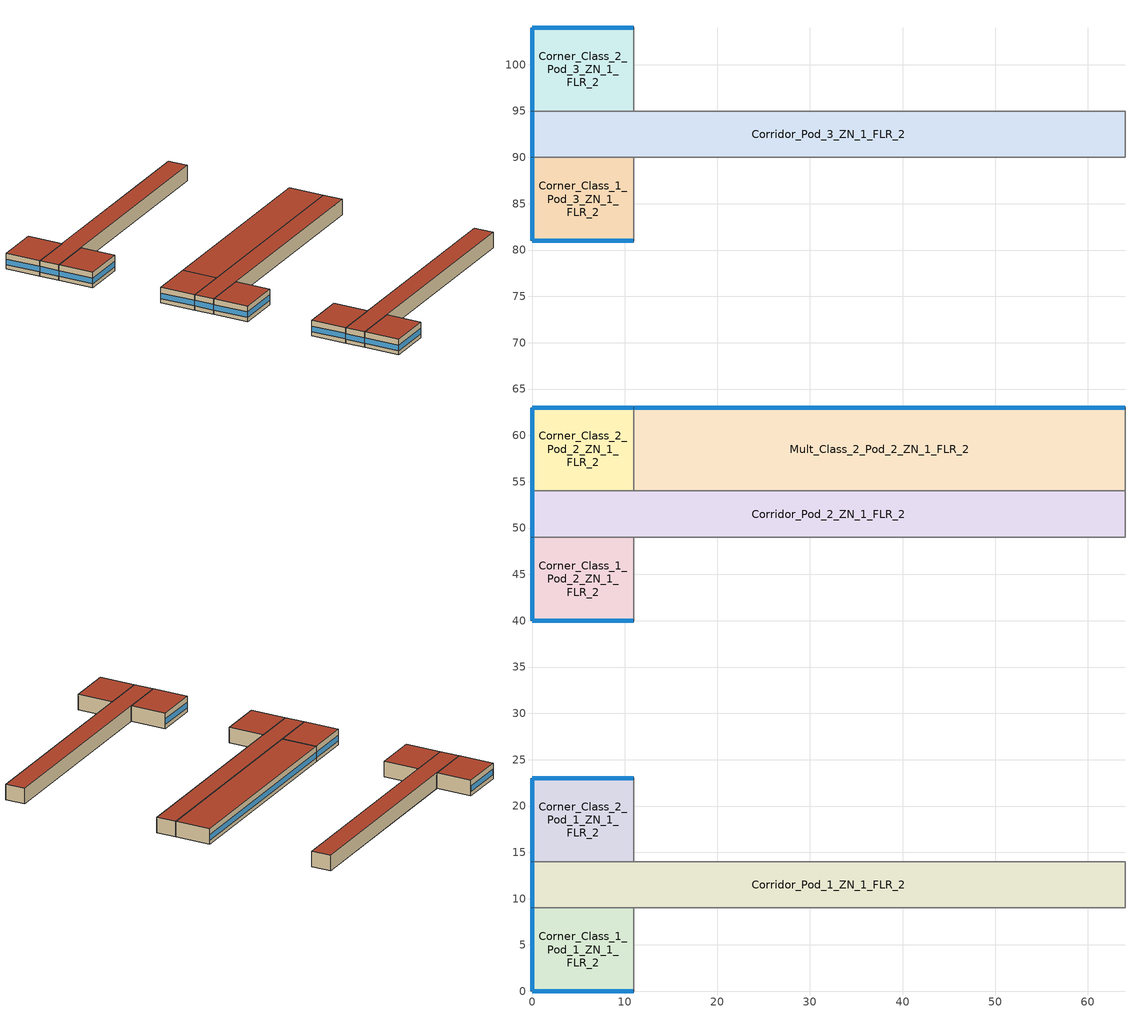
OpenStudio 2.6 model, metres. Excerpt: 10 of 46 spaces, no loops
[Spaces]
Corner_Class_2_Pod_3_ZN_1_FLR_2
 floor to Corner_Class_2_Pod_3_ZN_1_FLR_1: 11,104 11,95 0,95 0,104 z4
 wall outside: 11,104 0,104 0,95 z4:8
 wall to Corridor_Pod_3_ZN_1_FLR_2: 0,95 11,95 z4:8
 wall to Mult_Class_2_Pod_3_ZN_1_FLR_2: 11,95 11,104 z4:8
 window: 0,103.95 0,95.05 z5.1:6.52; 10.95,104 0.05,104 z5.1:6.51
 roof outside: 11,95 11,104 0,104 0,95 z8
Corridor_Pod_1_ZN_1_FLR_2
 floor to Corridor_Pod_1_ZN_1_FLR_1: 64,14 64,9 0,9 0,14 z4
 wall outside: 0,14 0,9 z4:8
 wall to Corner_Class_1_Pod_1_ZN_1_FLR_2: 0,9 11,9 z4:8
 wall to Mult_Class_1_Pod_1_ZN_1_FLR_2: 11,9 64,9 z4:8
 wall to Corner_Class_2_Pod_1_ZN_1_FLR_2: 11,14 0,14 z4:8
 wall to Lobby_ZN_1_FLR_2: 64,9 64,14 z4:8
 wall to Mult_Class_2_Pod_1_ZN_1_FLR_2: 64,14 11,14 z4:8
 window: 0,13.95 0,9.05 z5.1:6.53
 roof outside: 64,9 64,14 0,14 0,9 z8
Corner_Class_1_Pod_3_ZN_1_FLR_2
 floor to Corner_Class_1_Pod_3_ZN_1_FLR_1: 11,90 11,81 0,81 0,90 z4
 wall outside: 0,90 0,81 11,81 z4:8
 wall to Mult_Class_1_Pod_3_ZN_1_FLR_2: 11,81 11,90 z4:8
 wall to Corridor_Pod_3_ZN_1_FLR_2: 11,90 0,90 z4:8
 window: 0.05,81 10.95,81 z5.1:6.51; 0,89.95 0,81.05 z5.1:6.52
 roof outside: 11,81 11,90 0,90 0,81 z8
Corner_Class_2_Pod_1_ZN_1_FLR_2
 floor to Corner_Class_2_Pod_1_ZN_1_FLR_1: 11,23 11,14 0,14 0,23 z4
 wall outside: 11,23 0,23 0,14 z4:8
 wall to Mult_Class_2_Pod_1_ZN_1_FLR_2: 11,14 11,23 z4:8
 window: 0,22.95 0,14.05 z5.1:6.52; 10.95,23 0.05,23 z5.1:6.51
 roof outside: 11,14 11,23 0,23 0,14 z8
Mult_Class_2_Pod_2_ZN_1_FLR_2
 floor to Mult_Class_2_Pod_2_ZN_1_FLR_1: 64,63 64,54 11,54 11,63 z4
 wall outside: 64,63 11,63 z4:8
 wall to Corridor_Pod_2_ZN_1_FLR_2: 11,54 64,54 z4:8
 wall to Main_Corridor_ZN_1_FLR_2: 64,54 64,63 z4:8
 wall to Corner_Class_2_Pod_2_ZN_1_FLR_2: 11,63 11,54 z4:8
 window: 63.95,63 11.05,63 z5.1:6.5
 roof outside: 64,54 64,63 11,63 11,54 z8
Corner_Class_1_Pod_1_ZN_1_FLR_2
 floor to Corner_Class_1_Pod_1_ZN_1_FLR_1: 11,9 11,0 0,0 0,9 z4
 wall outside: 0,9 0,0 11,0 z4:8
 wall to Mult_Class_1_Pod_1_ZN_1_FLR_2: 11,0 11,9 z4:8
 window: 0.05,0 10.95,0 z5.1:6.51; 0,8.95 0,0.05 z5.1:6.52
 roof outside: 11,0 11,9 0,9 0,0 z8
Corridor_Pod_3_ZN_1_FLR_2
 floor to Corridor_Pod_3_ZN_1_FLR_1: 64,95 64,90 0,90 0,95 z4
 wall outside: 0,95 0,90 z4:8
 wall to Mult_Class_2_Pod_3_ZN_1_FLR_2: 64,95 11,95 z4:8
 wall to Bathrooms_ZN_1_FLR_2: 64,90 64,95 z4:8
 wall to Mult_Class_1_Pod_3_ZN_1_FLR_2: 11,90 64,90 z4:8
 window: 0,94.95 0,90.05 z5.1:6.53
 roof outside: 64,90 64,95 0,95 0,90 z8
Corner_Class_1_Pod_2_ZN_1_FLR_2
 floor to Corner_Class_1_Pod_2_ZN_1_FLR_1: 11,49 11,40 0,40 0,49 z4
 wall outside: 0,49 0,40 11,40 z4:8
 wall to Corridor_Pod_2_ZN_1_FLR_2: 11,49 0,49 z4:8
 wall to Mult_Class_1_Pod_2_ZN_1_FLR_2: 11,40 11,49 z4:8
 window: 0,48.95 0,40.05 z5.1:6.52; 0.05,40 10.95,40 z5.1:6.51
 roof outside: 11,40 11,49 0,49 0,40 z8
Corridor_Pod_2_ZN_1_FLR_2
 floor to Corridor_Pod_2_ZN_1_FLR_1: 64,54 64,49 0,49 0,54 z4
 wall outside: 0,54 0,49 z4:8
 wall to Mult_Class_1_Pod_2_ZN_1_FLR_2: 11,49 64,49 z4:8
 wall to Main_Corridor_ZN_1_FLR_2: 64,49 64,54 z4:8
 wall to Corner_Class_2_Pod_2_ZN_1_FLR_2: 11,54 0,54 z4:8
 window: 0,53.95 0,49.05 z5.1:6.53
 roof outside: 64,49 64,54 0,54 0,49 z8
Corner_Class_2_Pod_2_ZN_1_FLR_2
 floor to Corner_Class_2_Pod_2_ZN_1_FLR_1: 11,63 11,54 0,54 0,63 z4
 wall outside: 11,63 0,63 0,54 z4:8
 window: 0,62.95 0,54.05 z5.1:6.52; 10.95,63 0.05,63 z5.1:6.51
 roof outside: 11,54 11,63 0,63 0,54 z8
[Site]
Toronto Pearson Intl AP_ON_CAN: Latitude {deg}=43.677; Longitude {deg}=-79.631; Time Zone {hr}=-5; Elevation {m}=173.4; Terrain=City
[Building]
Building 1: North Axis {deg}=0; Default Construction Set=BTAP-Mass at hdd = 3890.0; Standards Number of Stories=2; Standards Number of Above Ground Stories=2; Standards Building Type=SecondarySchool
[ClimateZones]
Climate Zone Institution Name 1=ASHRAE; Climate Zone Document Name 1=ANSI/ASHRAE Standard 169; Climate Zone Document Year 1=2006; Climate Zone Institution Name 2=CEC; Climate Zone Document Name 2=California Climate Zone Descriptions; Climate Zone Document Year 2=1995
[Site:WaterMainsTemperature]
Calculation Method=Correlation; Annual Average Outdoor Air Temperature {C}=9.05833; Maximum Difference In Monthly Average Outdoor Air Temperatures {deltaC}=28.3
[Site:GroundTemperature:BuildingSurface]
19.527, 19.502, 19.536, 19.598, 20.002, 21.64, 22.225, 22.375, 21.449, 20.121, 19.802, 19.633
[SizingPeriod:DesignDay] Barometric Pressure {Pa}=99259; Sky Clearness=0; Rain Indicator=0; Snow Indicator=0; Day of Month=21; Daylight Saving Time Indicator=0; Humidity Indicating Type=Wetbulb; Dry-Bulb Temperature Range Modifier Type=DefaultMultipliers
Name | Maximum Dry-Bulb Temperature {C} | Daily Dry-Bulb Temperature Range {deltaC} | Humidity Indicating Conditions at Maximum Dry-Bulb | Wind Speed {m/s} | Wind Direction {deg} | Month | Day Type | Solar Model Indicator | ASHRAE Taub | ASHRAE Taud
Toronto Pearson Intl AP Ann Clg .4% Condns DB=>MWB | 31.3 | 9.7 | 22.4 | 6 | 270 | 7 | SummerDesignDay | ASHRAETau | 0.425 | 2.27
Toronto Pearson Intl AP Ann Htg 99.6% Condns DB | -18 | 0 | -18 | 5.2 | 0 | 1 | WinterDesignDay | ASHRAEClearSky
[Material:NoMass] Roughness=Smooth; Thermal Absorptance=0.9; Solar Absorptance=0.7
Name | Thermal Resistance {m2-K/W} | Visible Absorptance
Typical Carpet Pad; Typical Carpet Pad 1 | 0.21648 | 0.8
Typical Insulation 1 | 5.20402 | 0.7
Typical Insulation 2 | 3.32618 | 0.7
Typical Insulation 3 | 5.46446 | 0.7
Typical Carpet Pad 2 | 1.25503 | 0.8
Typical Carpet Pad 3; Typical Carpet Pad 4 | 2.57255 | 0.8
Typical Insulation 4 | 0.454528 | 0.7
Typical Insulation 5 | 0.454545 | 0.7
[Material]
Name | Roughness | Thickness {m} | Conductivity {W/m-K} | Density {kg/m3} | Specific Heat {J/kg-K} | Thermal Absorptance | Solar Absorptance | Visible Absorptance
G05 25mm wood | MediumSmooth | 0.0254 | 0.15 | 608 | 1630 | 0.9 | 0.5 | 0.5
100mm Normalweight concrete floor 1 | MediumSmooth | 0.1016 | 2.31 | 2322 | 832
G01 13mm gypsum board 1 | Smooth | 0.0127 | 0.16 | 800 | 1090 | 0.9 | 0.7 | 0.5
4 in. Normalweight Concrete Floor 1 | MediumRough | 0.1016 | 2.31 | 2322 | 832 | 0.9 | 0.7 | 0.7
1IN Stucco 1 | Smooth | 0.0253 | 0.6918 | 1858 | 837 | 0.9 | 0.7 | 0.92
8IN CONCRETE HW RefBldg 1 | Rough | 0.2032 | 1.311 | 2240 | 836.8 | 0.9 | 0.7 | 0.7
1/2IN Gypsum 1 | Smooth | 0.0127 | 0.16 | 784.9 | 830 | 0.9 | 0.4 | 0.4
Metal Roof Surface 1; F08 Metal surface 1 | Smooth | 0.0008 | 45.28 | 7824 | 500 | 0.9 | 0.7 | 0.7
6 in. Normalweight Concrete Floor 1; 6 in. Normalweight Concrete Floor 2; 6 in. Normalweight Concrete Floor 3 | MediumRough | 0.1524 | 2.31 | 2322 | 832 | 0.9 | 0.7 | 0.7
[Construction]
BTAP-Int-Partition; BTAP-Int-Door: G05 25mm wood
BTAP-Int-Floor: 100mm Normalweight concrete floor 1, Typical Carpet Pad
BTAP-Int-Wall: G01 13mm gypsum board 1, G01 13mm gypsum board 1
BTAP-Int-Ceiling: Typical Carpet Pad, 100mm Normalweight concrete floor 1
BTAP-Int-Window: SimpleGlazing
BTAP-Ext-Floor-Mass:U-0.183: Typical Insulation 1, 4 in. Normalweight Concrete Floor 1, Typical Carpet Pad 1
BTAP-Ext-Wall-Mass:U-0.278: 1IN Stucco 1, 8IN CONCRETE HW RefBldg 1, Typical Insulation 2, 1/2IN Gypsum 1
BTAP-Ext-Roof-Metal:U-0.183: Metal Roof Surface 1, Typical Insulation 3
BTAP-Grnd-Floor-Mass:U-0.757: 6 in. Normalweight Concrete Floor 1, Typical Carpet Pad 2
BTAP-Grnd-Wall-Mass:U-0.379: 6 in. Normalweight Concrete Floor 2, Typical Carpet Pad 3
BTAP-Grnd-Roof-Mass:U-0.379: 6 in. Normalweight Concrete Floor 3, Typical Carpet Pad 4
BTAP-Ext-FixedWindow:U=0.220 SHGC=0.600; BTAP-Ext-GlassDoors:U=0.220 SHGC=0.600; BTAP-Ext-Skylights:U=0.220 SHGC=0.600; BTAP-Ext-DaylightDomes:U=0.220 SHGC=0.600; BTAP-Ext-DaylightDiffuser:U=0.220 SHGC=0.600: SimpleGlazing:U=0.220 SHGC=0.600
BTAP-Ext-Door:U-2.2: F08 Metal surface 1, Typical Insulation 4
BTAP-Ext-OverHeadDoor:U-2.2: Typical Insulation 5
[DefaultConstructionSet]
BTAP-Mass at hdd = 3890.0: Default Exterior Surface Constructions=BTAP-Mass at hdd = 3890.0; Default Interior Surface Constructions=Default Surface Constructions 2; Default Ground Contact Surface Constructions=BTAP-Mass at hdd = 3890.0 1; Default Exterior SubSurface Constructions=BTAP-Mass at hdd = 3890.0; Default Interior SubSurface Constructions=Default Sub Surface Constructions 2; Interior Partition Construction=BTAP-Int-Partition
[DefaultSurfaceConstructions]
Name | Floor Construction | Wall Construction | Roof Ceiling Construction
Default Surface Constructions 2 | BTAP-Int-Floor | BTAP-Int-Wall | BTAP-Int-Ceiling
BTAP-Mass at hdd = 3890.0 | BTAP-Ext-Floor-Mass:U-0.183 | BTAP-Ext-Wall-Mass:U-0.278 | BTAP-Ext-Roof-Metal:U-0.183
BTAP-Mass at hdd = 3890.0 1 | BTAP-Grnd-Floor-Mass:U-0.757 | BTAP-Grnd-Wall-Mass:U-0.379 | BTAP-Grnd-Roof-Mass:U-0.379
[DefaultSubSurfaceConstructions]
Name | Fixed Window Construction | Operable Window Construction | Door Construction | Glass Door Construction | Overhead Door Construction | Skylight Construction | Tubular Daylight Dome Construction | Tubular Daylight Diffuser Construction
Default Sub Surface Constructions 2 | BTAP-Int-Window | BTAP-Int-Window | BTAP-Int-Door
BTAP-Mass at hdd = 3890.0 | BTAP-Ext-FixedWindow:U=0.220 SHGC=0.600 | BTAP-Ext-FixedWindow:U=0.220 SHGC=0.600 | BTAP-Ext-Door:U-2.2 | BTAP-Ext-GlassDoors:U=0.220 SHGC=0.600 | BTAP-Ext-OverHeadDoor:U-2.2 | BTAP-Ext-Skylights:U=0.220 SHGC=0.600 | BTAP-Ext-DaylightDomes:U=0.220 SHGC=0.600 | BTAP-Ext-DaylightDiffuser:U=0.220 SHGC=0.600
[WindowMaterial:SimpleGlazingSystem] U-Factor {W/m2-K}=2.2; Solar Heat Gain Coefficient=0.6; Visible Transmittance=0.21
SimpleGlazing; SimpleGlazing:U=0.220 SHGC=0.600
[Space] Building Story=Building Story 2; Part of Total Floor Area=Yes
Name | Space Type | Thermal Zone
Corner_Class_2_Pod_3_ZN_1_FLR_2; Corner_Class_2_Pod_1_ZN_1_FLR_2; Corner_Class_2_Pod_2_ZN_1_FLR_2 | Space Function Classroom/lecture/training | ALL_ST=Classroom/lecture/training_FL=Building Story 2_SCH=D
Corridor_Pod_1_ZN_1_FLR_2; Corridor_Pod_2_ZN_1_FLR_2; Corridor_Pod_3_ZN_1_FLR_2 | Space Function Corr. >= 2.4m wide-sch-D | WILD_ST=Corr. >= 2.4m wide-sch-D_FL=Building Story 2_SCH=D 1
Corner_Class_1_Pod_3_ZN_1_FLR_2; Corner_Class_1_Pod_1_ZN_1_FLR_2; Corner_Class_1_Pod_2_ZN_1_FLR_2 | Space Function Classroom/lecture/training | ALL_ST=Classroom/lecture/training_FL=Building Story 2_SCH=D 3
Mult_Class_2_Pod_2_ZN_1_FLR_2 | Space Function Classroom/lecture/training | ALL_ST=Classroom/lecture/training_FL=Building Story 2_SCH=D 2
[BuildingStory]
Building Story 2: Nominal Z Coordinate {m}=4
[SpaceType] Standards Building Type=Space Function
Name | Default Schedule Set | Design Specification Outdoor Air Object | Standards Space Type
Space Function Classroom/lecture/training | Space Function Classroom/lecture/training Schedule Set | Space Function Classroom/lecture/training Ventilation | Classroom/lecture/training
Space Function Corr. >= 2.4m wide-sch-D | Space Function Corr. >= 2.4m wide-sch-D Schedule Set | Space Function Corr. >= 2.4m wide-sch-D Ventilation | Corr. >= 2.4m wide-sch-D
[People:Definition] Number of People Calculation Method=People/Area; Fraction Radiant=0.3
Name | People per Space Floor Area {person/m2}
Space Function Classroom/lecture/training People Definition | 0.133365
Space Function Corr. >= 2.4m wide-sch-D People Definition | 0.0100104
[People] Work Efficiency Schedule=Work Efficiency Schedule; Clothing Insulation Schedule=Clothing Schedule; Air Velocity Schedule=Air Velocity Schedule; Multiplier=1
Name | People Definition | Space or SpaceType
Space Function Classroom/lecture/training People | Space Function Classroom/lecture/training People Definition | Space Function Classroom/lecture/training
Space Function Corr. >= 2.4m wide-sch-D People | Space Function Corr. >= 2.4m wide-sch-D People Definition | Space Function Corr. >= 2.4m wide-sch-D
[Lights:Definition] Design Level Calculation Method=Watts/Area; Fraction Radiant=0.5; Fraction Visible=0.2
Name | Watts per Space Floor Area {W/m2}
Space Function Classroom/lecture/training Lights Definition | 11.9699
Space Function Corr. >= 2.4m wide-sch-D Lights Definition | 7.09994
[Lights] Fraction Replaceable=1
Name | Lights Definition | Space or SpaceType
Space Function Classroom/lecture/training Lights | Space Function Classroom/lecture/training Lights Definition | Space Function Classroom/lecture/training
Space Function Corr. >= 2.4m wide-sch-D Lights | Space Function Corr. >= 2.4m wide-sch-D Lights Definition | Space Function Corr. >= 2.4m wide-sch-D
[ElectricEquipment:Definition]
Space Function Classroom/lecture/training Elec Equip Definition: Design Level Calculation Method=Watts/Area; Watts per Space Floor Area {W/m2}=4.99996; Fraction Radiant=0.5
[ElectricEquipment]
Space Function Classroom/lecture/training Elec Equip: Electric Equipment Definition=Space Function Classroom/lecture/training Elec Equip Definition; Space or SpaceType=Space Function Classroom/lecture/training
[DesignSpecification:OutdoorAir] Outdoor Air Method=Sum
Name | Outdoor Air Flow per Floor Area {m3/s-m2}
Space Function Classroom/lecture/training Ventilation | 0.00278384
Space Function Corr. >= 2.4m wide-sch-D Ventilation | 0.0003048
[DefaultScheduleSet] Number of People Schedule=NECB-D-Occupancy; People Activity Level Schedule=NECB-Activity; Lighting Schedule=NECB-D-Lighting; Electric Equipment Schedule=NECB-D-Electric-Equipment; Infiltration Schedule=Always On
Space Function Classroom/lecture/training Schedule Set; Space Function Corr. >= 2.4m wide-sch-D Schedule Set
[ThermostatSetpoint:DualSetpoint] Heating Setpoint Temperature Schedule=NECB-D-Thermostat Setpoint-Heating; Cooling Setpoint Temperature Schedule=NECB-D-Thermostat Setpoint-Cooling
Space Function Classroom/lecture/training Thermostat 26; Space Function Classroom/lecture/training Thermostat 28; Space Function Classroom/lecture/training Thermostat 31; Space Function Corr. >= 2.4m wide-sch-D Thermostat 12
[SpaceInfiltration:DesignFlowRate] Schedule=Always On Discrete; Design Flow Rate Calculation Method=Flow/ExteriorArea; Flow per Exterior Surface Area {m3/s-m2}=0.00025; Constant Term Coefficient=0; Temperature Term Coefficient=0; Velocity Term Coefficient=0.224; Velocity Squared Term Coefficient=0
Name | Space or SpaceType
Corner_Class_1_Pod_1_ZN_1_FLR_2 Infiltration | Corner_Class_1_Pod_1_ZN_1_FLR_2
Corner_Class_1_Pod_2_ZN_1_FLR_2 Infiltration | Corner_Class_1_Pod_2_ZN_1_FLR_2
Corner_Class_1_Pod_3_ZN_1_FLR_2 Infiltration | Corner_Class_1_Pod_3_ZN_1_FLR_2
Corner_Class_2_Pod_1_ZN_1_FLR_2 Infiltration | Corner_Class_2_Pod_1_ZN_1_FLR_2
Corner_Class_2_Pod_2_ZN_1_FLR_2 Infiltration | Corner_Class_2_Pod_2_ZN_1_FLR_2
Corner_Class_2_Pod_3_ZN_1_FLR_2 Infiltration | Corner_Class_2_Pod_3_ZN_1_FLR_2
Corridor_Pod_1_ZN_1_FLR_2 Infiltration | Corridor_Pod_1_ZN_1_FLR_2
Corridor_Pod_2_ZN_1_FLR_2 Infiltration | Corridor_Pod_2_ZN_1_FLR_2
Corridor_Pod_3_ZN_1_FLR_2 Infiltration | Corridor_Pod_3_ZN_1_FLR_2
Mult_Class_2_Pod_2_ZN_1_FLR_2 Infiltration | Mult_Class_2_Pod_2_ZN_1_FLR_2
[ThermalZone] Use Ideal Air Loads=No
Name | Thermostat
ALL_ST=Classroom/lecture/training_FL=Building Story 2_SCH=D | Space Function Classroom/lecture/training Thermostat 26
ALL_ST=Classroom/lecture/training_FL=Building Story 2_SCH=D 2 | Space Function Classroom/lecture/training Thermostat 28
ALL_ST=Classroom/lecture/training_FL=Building Story 2_SCH=D 3 | Space Function Classroom/lecture/training Thermostat 31
WILD_ST=Corr. >= 2.4m wide-sch-D_FL=Building Story 2_SCH=D 1 | Space Function Corr. >= 2.4m wide-sch-D Thermostat 12
[Schedule:Ruleset]
Clothing Schedule: Default Day Schedule=Clothing Schedule Default Winter Clothes
Air Velocity Schedule: Default Day Schedule=Air Velocity Schedule Default
Work Efficiency Schedule: Default Day Schedule=Work Efficiency Schedule Default
NECB-Activity: Default Day Schedule=NECB-Activity Default; Summer Design Day Schedule=NECB-Activity Summer Design Day; Winter Design Day Schedule=NECB-Activity Winter Design Day
Always On: Default Day Schedule=Always On Default
NECB-D-Occupancy: Default Day Schedule=NECB-D-Occupancy Default
NECB-D-Lighting: Default Day Schedule=NECB-D-Lighting Default
NECB-D-Electric-Equipment: Default Day Schedule=NECB-D-Electric-Equipment Default
NECB-D-Thermostat Setpoint-Heating: Default Day Schedule=NECB-D-Thermostat Setpoint-Heating Default
NECB-D-Thermostat Setpoint-Cooling: Default Day Schedule=NECB-D-Thermostat Setpoint-Cooling Default
[Schedule:Day]
Clothing Schedule Default Winter Clothes; Always On Default: 24, 0, 1
Clothing Schedule Summer Clothes: 24, 0, 0.5
Air Velocity Schedule Default: 24, 0, 0.2
Work Efficiency Schedule Default; NECB-D-Occupancy Sat Day; NECB-D-Occupancy Sun|Hol Day: 24, 0, 0
NECB-Activity Default; NECB-Activity Winter Design Day; NECB-Activity Summer Design Day: 24, 0, 130
NECB-D-Occupancy Default; NECB-D-Occupancy Default|Wkdy Day: 8, 0, 0, 9, 0, 0.1, 12, 0, 0.9, 16, 0, 0.8, 17, 0, 0.5, 18, 0, 0.2, 19, 0, 0.1, 22, 0, 0.3, 23, 0, 0.1, 24, 0, 0
NECB-D-Lighting Default; NECB-D-Lighting Default|Wkdy Day; NECB-D-Electric-Equipment Default; NECB-D-Electric-Equipment Default|Wkdy Day: 8, 0, 0.05, 9, 0, 0.3, 16, 0, 0.9, 17, 0, 0.7, 19, 0, 0.5, 22, 0, 0.7, 23, 0, 0.3, 24, 0, 0.05
NECB-D-Lighting Sat Day; NECB-D-Lighting Sun|Hol Day; NECB-D-Electric-Equipment Sat Day; NECB-D-Electric-Equipment Sun|Hol Day: 24, 0, 0.05
NECB-D-Thermostat Setpoint-Heating Default; NECB-D-Thermostat Setpoint-Heating Default|Wkdy Day: 7, 0, 18, 8, 0, 20, 23, 0, 22, 24, 0, 18
NECB-D-Thermostat Setpoint-Heating Sat Day; NECB-D-Thermostat Setpoint-Heating Sun|Hol Day: 24, 0, 18
NECB-D-Thermostat Setpoint-Cooling Default; NECB-D-Thermostat Setpoint-Cooling Default|Wkdy Day: 7, 0, 35, 23, 0, 24, 24, 0, 35
NECB-D-Thermostat Setpoint-Cooling Sat Day; NECB-D-Thermostat Setpoint-Cooling Sun|Hol Day: 24, 0, 35
[Schedule:Rule] Date Specification Type=DateRange; Start Day=1
Name | Schedule Ruleset | Rule Order | Day Schedule | Start Month | End Month | End Day | Apply Monday | Apply Tuesday | Apply Wednesday | Apply Thursday | Apply Friday | Apply Saturday | Apply Sunday
Schedule Rule 1 | Clothing Schedule | 0 | Clothing Schedule Summer Clothes | 5 | 9 | 30
Schedule Rule 17 | NECB-D-Occupancy | 2 | NECB-D-Occupancy Default|Wkdy Day | 1 | 12 | 31 | Yes | Yes | Yes | Yes | Yes
Schedule Rule 18 | NECB-D-Occupancy | 1 | NECB-D-Occupancy Sat Day | 1 | 12 | 31 |  |  |  |  |  | Yes
Schedule Rule 19 | NECB-D-Occupancy | 0 | NECB-D-Occupancy Sun|Hol Day | 1 | 12 | 31 |  |  |  |  |  |  | Yes
Schedule Rule 20 | NECB-D-Lighting | 2 | NECB-D-Lighting Default|Wkdy Day | 1 | 12 | 31 | Yes | Yes | Yes | Yes | Yes
Schedule Rule 21 | NECB-D-Lighting | 1 | NECB-D-Lighting Sat Day | 1 | 12 | 31 |  |  |  |  |  | Yes
Schedule Rule 22 | NECB-D-Lighting | 0 | NECB-D-Lighting Sun|Hol Day | 1 | 12 | 31 |  |  |  |  |  |  | Yes
Schedule Rule 23 | NECB-D-Electric-Equipment | 2 | NECB-D-Electric-Equipment Default|Wkdy Day | 1 | 12 | 31 | Yes | Yes | Yes | Yes | Yes
Schedule Rule 24 | NECB-D-Electric-Equipment | 1 | NECB-D-Electric-Equipment Sat Day | 1 | 12 | 31 |  |  |  |  |  | Yes
Schedule Rule 25 | NECB-D-Electric-Equipment | 0 | NECB-D-Electric-Equipment Sun|Hol Day | 1 | 12 | 31 |  |  |  |  |  |  | Yes
Schedule Rule 26 | NECB-D-Thermostat Setpoint-Heating | 2 | NECB-D-Thermostat Setpoint-Heating Default|Wkdy Day | 1 | 12 | 31 | Yes | Yes | Yes | Yes | Yes
Schedule Rule 27 | NECB-D-Thermostat Setpoint-Heating | 1 | NECB-D-Thermostat Setpoint-Heating Sat Day | 1 | 12 | 31 |  |  |  |  |  | Yes
Schedule Rule 28 | NECB-D-Thermostat Setpoint-Heating | 0 | NECB-D-Thermostat Setpoint-Heating Sun|Hol Day | 1 | 12 | 31 |  |  |  |  |  |  | Yes
Schedule Rule 29 | NECB-D-Thermostat Setpoint-Cooling | 2 | NECB-D-Thermostat Setpoint-Cooling Default|Wkdy Day | 1 | 12 | 31 | Yes | Yes | Yes | Yes | Yes
Schedule Rule 30 | NECB-D-Thermostat Setpoint-Cooling | 1 | NECB-D-Thermostat Setpoint-Cooling Sat Day | 1 | 12 | 31 |  |  |  |  |  | Yes
Schedule Rule 31 | NECB-D-Thermostat Setpoint-Cooling | 0 | NECB-D-Thermostat Setpoint-Cooling Sun|Hol Day | 1 | 12 | 31 |  |  |  |  |  |  | Yes
[Schedule:Constant]
Always On Discrete: Value=1
